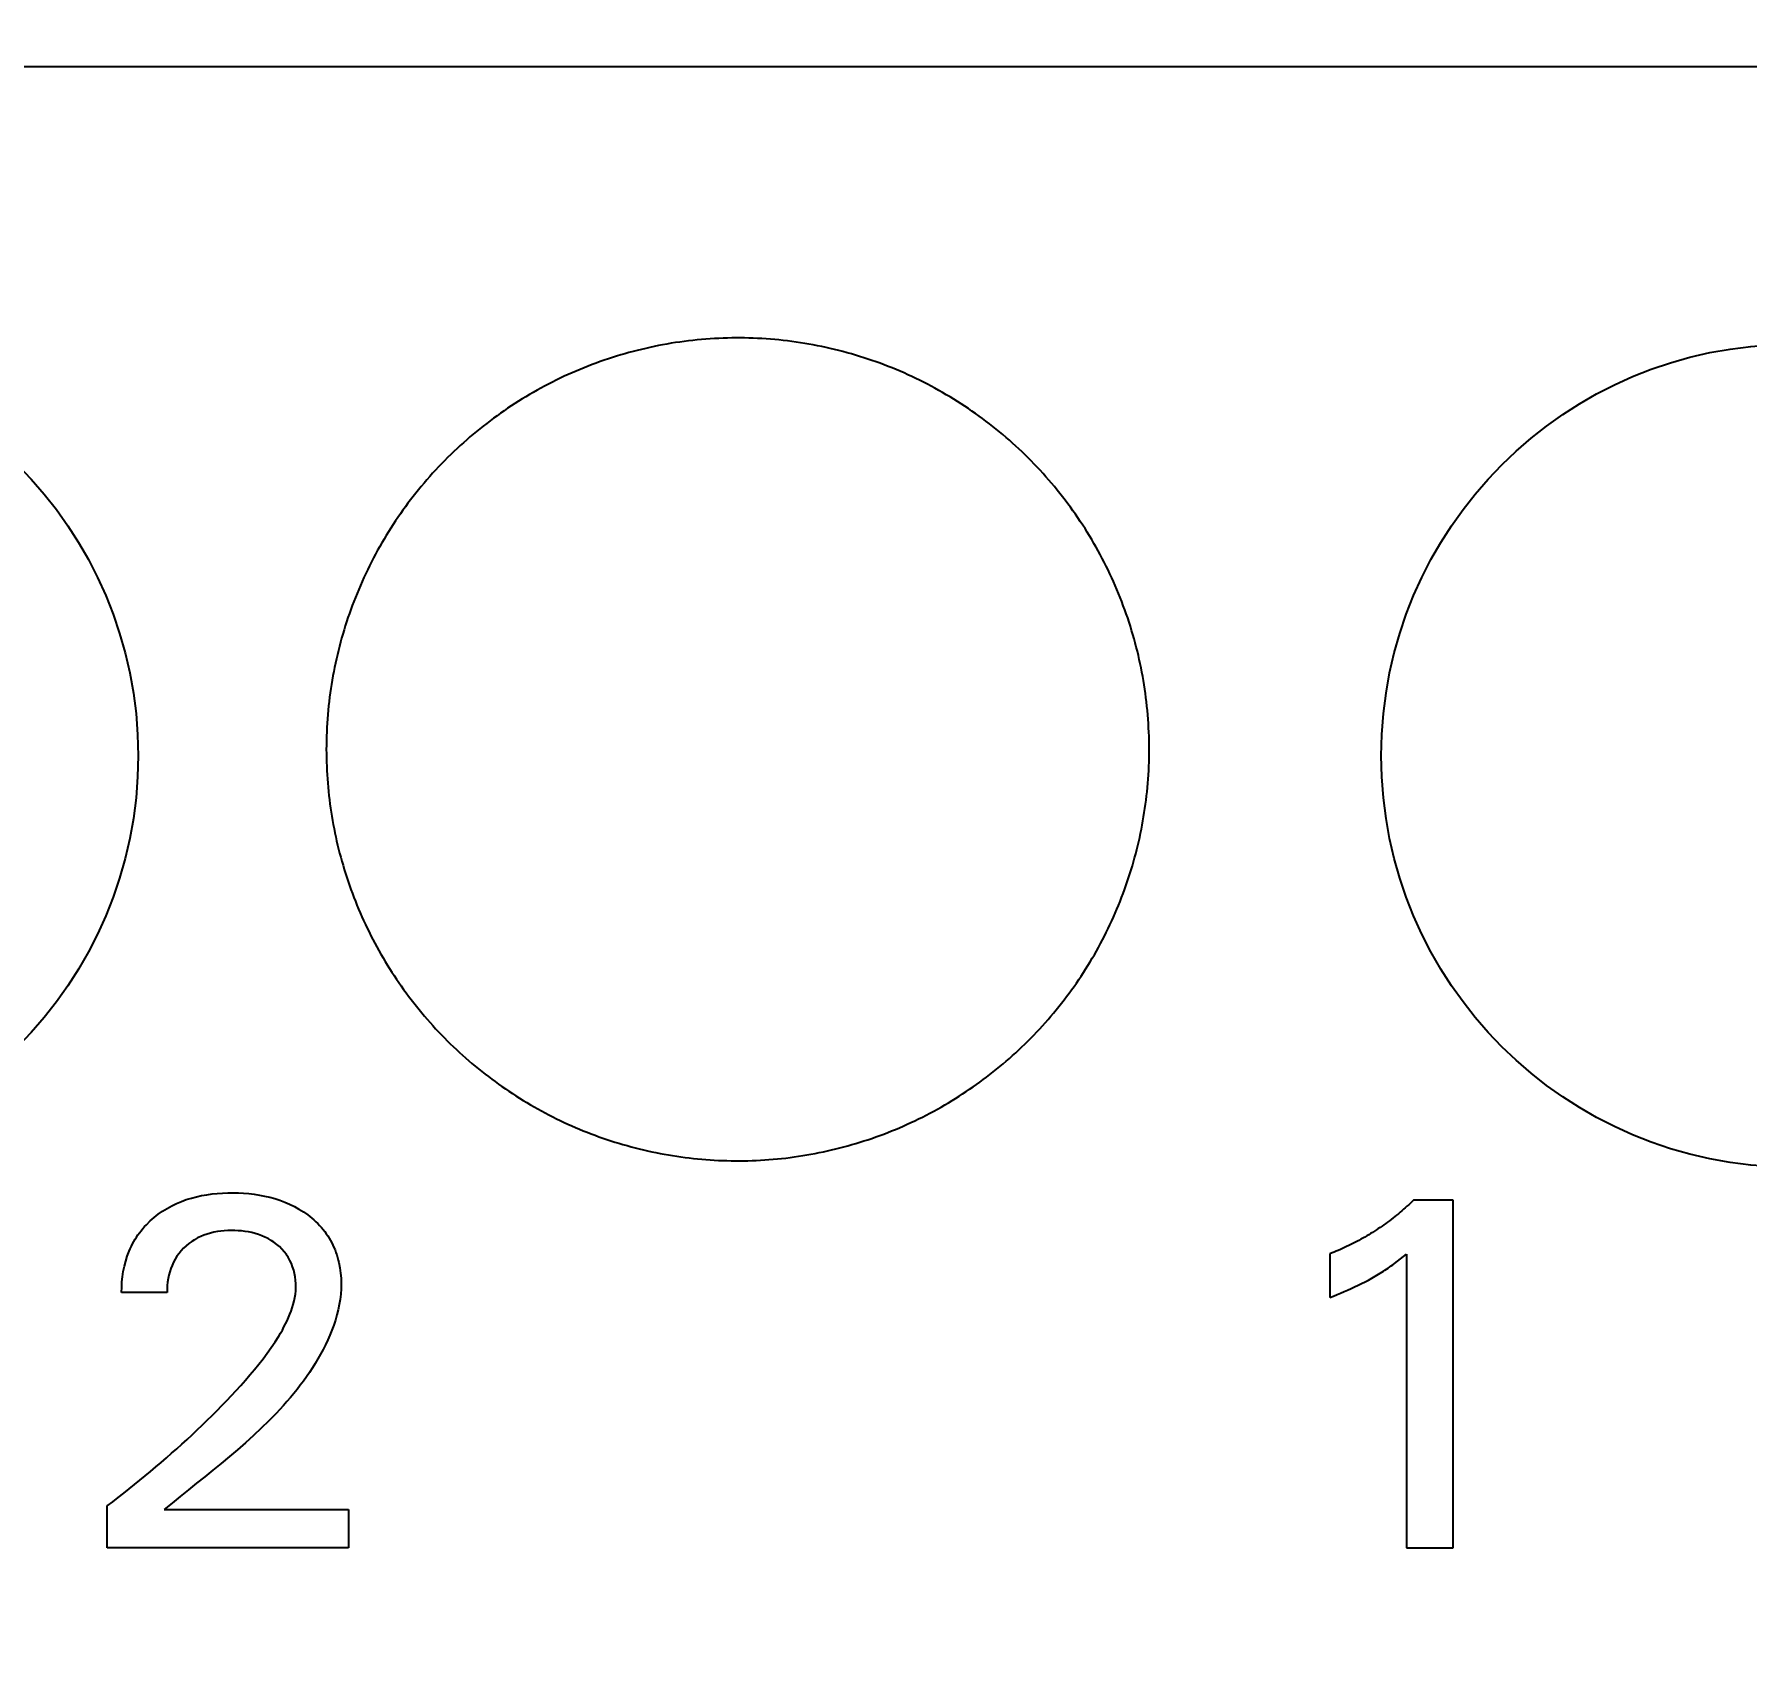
# Model space of a CAD drawing. Extents: x 0 to 420, y 0 to 297.
# Drawn here: x 124.05 to 132.37, y 155.46 to 163.32 of the extents above; entities that cross this region are included whole.
import ezdxf
from ezdxf.enums import TextEntityAlignment as Align

# ---------------------------------------------------------------- set-up
doc = ezdxf.new("R2010")
doc.units = 0
doc.header["$LTSCALE"] = 23.1
for name, color, linetype in [('10000_FRONT', 7, 'CONTINUOUS'), ('10100_DIM_FRONT', 7, 'CONTINUOUS'), ('10500_FRONT_LABELING', 7, 'CONTINUOUS')]:
    doc.layers.add(name, color=color, linetype=linetype)
doc.dimstyles.get("Standard").update_dxf_attribs({"dimtxt": 2.5, "dimasz": 2.5, "dimexe": 1.25, "dimexo": 0.625, "dimtad": 1, "dimcen": 2.5, "dimazin": 3, "dimtfac": 1, "dimtmove": 0, "dimatfit": 3})

# ---------------------------------------------------------------- blocks, each defined once
blk = doc.blocks.new('*D1')
at = {"layer": '10100_DIM_FRONT', "linetype": 'CONTINUOUS'}
for p, q in [((109.715618, 185.641363), (109.715618, 128.698883)), ((145.215618, 185.641363), (145.215618, 128.698883)), ((109.715618, 130.698883), (127.465618, 130.698883)), ((145.215618, 130.698883), (127.465618, 130.698883))]:
    blk.add_line(p, q, dxfattribs=at)
for points in [[(113.215618, 131.198883), (109.715618, 130.698883), (113.215618, 130.198883)], [(141.715618, 130.198883), (145.215618, 130.698883), (141.715618, 131.198883)]]:
    blk.add_solid(points, dxfattribs=at)
blk.add_text('35,5', height=3.5, dxfattribs=at).set_placement((123.63496, 131.573883), (133.13496, 131.573883), align=Align.FIT)

msp = doc.modelspace()

# ---------------------------------------------------------------- linework, layer by layer
at = {"layer": '10000_FRONT', "color": 7, "linetype": 'CONTINUOUS'}
msp.add_line((109.7156, 163.1619), (145.2156, 163.1619), dxfattribs=at)
for points in [[(129.4656, 159.8424), (129.4655, 159.8635), (129.4652, 159.8846), (129.4646, 159.9057), (129.4638, 159.9267), (129.4628, 159.9478), (129.4616, 159.9687), (129.4602, 159.9896), (129.4585, 160.0105), (129.4566, 160.0314), (129.4546, 160.0522), (129.4523, 160.073), (129.4497, 160.0937), (129.447, 160.1145), (129.4441, 160.1351), (129.4409, 160.1558), (129.4375, 160.1764), (129.4339, 160.1969), (129.4301, 160.2175), (129.4261, 160.2379), (129.4219, 160.2584), (129.4174, 160.2788), (129.4128, 160.2992), (129.4079, 160.3195), (129.4028, 160.3399), (129.3975, 160.3601), (129.3919, 160.3804), (129.3862, 160.4006), (129.3802, 160.4207), (129.374, 160.4409), (129.3676, 160.4609), (129.3609, 160.481), (129.3541, 160.501), (129.347, 160.5209), (129.3397, 160.5408), (129.3322, 160.5605), (129.3246, 160.5801), (129.3167, 160.5997), (129.3086, 160.6191), (129.3004, 160.6384), (129.2919, 160.6576), (129.2833, 160.6767), (129.2744, 160.6957), (129.2654, 160.7145), (129.2562, 160.7333), (129.2468, 160.752), (129.2372, 160.7705), (129.2274, 160.789), (129.2174, 160.8073), (129.2072, 160.8256), (129.1969, 160.8437), (129.1863, 160.8618), (129.1756, 160.8797), (129.1646, 160.8975), (129.1535, 160.9152), (129.1422, 160.9328), (129.1307, 160.9503), (129.119, 160.9677), (129.1071, 160.985), (129.095, 161.0022), (129.0827, 161.0193), (129.0702, 161.0363), (129.0575, 161.0531), (129.0446, 161.0699), (129.0315, 161.0865), (129.0183, 161.103), (129.0049, 161.1194), (128.9913, 161.1356), (128.9776, 161.1516), (128.9637, 161.1675), (128.9497, 161.1831), (128.9355, 161.1987), (128.9212, 161.214), (128.9067, 161.2292), (128.8921, 161.2442), (128.8773, 161.2591), (128.8624, 161.2738), (128.8474, 161.2883), (128.8322, 161.3027), (128.8168, 161.3169), (128.8013, 161.331), (128.7857, 161.3449), (128.7699, 161.3586), (128.754, 161.3721), (128.7379, 161.3855), (128.7217, 161.3988), (128.7053, 161.4118), (128.6888, 161.4247), (128.6722, 161.4374), (128.6554, 161.45), (128.6384, 161.4624), (128.6213, 161.4747), (128.6041, 161.4867), (128.5867, 161.4986), (128.5691, 161.5104), (128.5514, 161.5219), (128.5336, 161.5333), (128.5156, 161.5446), (128.4975, 161.5556), (128.4793, 161.5664), (128.461, 161.577), (128.4427, 161.5874), (128.4243, 161.5976), (128.4057, 161.6076), (128.3871, 161.6174), (128.3684, 161.627), (128.3497, 161.6363), (128.3308, 161.6455), (128.3119, 161.6545), (128.2928, 161.6633), (128.2737, 161.6718), (128.2545, 161.6802), (128.2353, 161.6883), (128.2159, 161.6963), (128.1965, 161.704), (128.1769, 161.7116), (128.1573, 161.7189), (128.1377, 161.7261), (128.1179, 161.733), (128.098, 161.7398), (128.0781, 161.7463), (128.0581, 161.7526), (128.0379, 161.7587), (128.0178, 161.7647), (127.9975, 161.7704), (127.9771, 161.7759), (127.9567, 161.7812), (127.9361, 161.7862), (127.9155, 161.7911), (127.8948, 161.7958), (127.8741, 161.8002), (127.8533, 161.8044), (127.8325, 161.8084), (127.8118, 161.8122), (127.791, 161.8157), (127.7702, 161.819), (127.7494, 161.8221), (127.7286, 161.825), (127.7077, 161.8276), (127.6869, 161.83), (127.666, 161.8322), (127.6452, 161.8342), (127.6243, 161.836), (127.6034, 161.8376), (127.5825, 161.8389), (127.5616, 161.84), (127.5407, 161.8409), (127.5198, 161.8416), (127.4988, 161.8421), (127.4779, 161.8423), (127.4569, 161.8423), (127.436, 161.8421), (127.415, 161.8417), (127.394, 161.8411), (127.373, 161.8402), (127.352, 161.8391), (127.3309, 161.8378), (127.3099, 161.8363), (127.2888, 161.8346), (127.2678, 161.8326), (127.2467, 161.8304), (127.2256, 161.8279), (127.2046, 161.8253), (127.1836, 161.8224), (127.1627, 161.8193), (127.1418, 161.816), (127.121, 161.8125), (127.1003, 161.8087), (127.0796, 161.8048), (127.059, 161.8006), (127.0385, 161.7962), (127.018, 161.7916), (126.9976, 161.7868), (126.9773, 161.7818), (126.957, 161.7766), (126.9368, 161.7712), (126.9166, 161.7655), (126.8965, 161.7597), (126.8765, 161.7536), (126.8565, 161.7473), (126.8366, 161.7409), (126.8167, 161.7342), (126.7969, 161.7273), (126.7772, 161.7201), (126.7575, 161.7128), (126.7379, 161.7053), (126.7184, 161.6975), (126.6989, 161.6896), (126.6795, 161.6814), (126.6602, 161.673), (126.6409, 161.6644), (126.6217, 161.6556), (126.6025, 161.6465), (126.5834, 161.6373), (126.5644, 161.6278), (126.5456, 161.6182), (126.5269, 161.6083), (126.5083, 161.5983), (126.4899, 161.5882), (126.4715, 161.5778)], [(126.4715, 161.5778), (126.4533, 161.5672), (126.4353, 161.5565), (126.4173, 161.5456), (126.3995, 161.5345), (126.3819, 161.5233), (126.3643, 161.5118), (126.3469, 161.5002), (126.3296, 161.4884), (126.3125, 161.4764), (126.2954, 161.4643), (126.2785, 161.452), (126.2617, 161.4395), (126.2451, 161.4268), (126.2286, 161.4139), (126.2122, 161.4009), (126.1959, 161.3877), (126.1798, 161.3743), (126.1638, 161.3607), (126.1479, 161.3469), (126.1322, 161.333), (126.1166, 161.3189), (126.1011, 161.3046), (126.0857, 161.2901), (126.0705, 161.2754), (126.0554, 161.2606), (126.0405, 161.2456), (126.0257, 161.2304), (126.0111, 161.2151), (125.9967, 161.1996), (125.9825, 161.1841), (125.9684, 161.1684), (125.9546, 161.1525), (125.9409, 161.1366), (125.9274, 161.1205), (125.9141, 161.1043), (125.901, 161.088), (125.888, 161.0715), (125.8752, 161.055), (125.8626, 161.0383), (125.8502, 161.0215), (125.8379, 161.0045), (125.8259, 160.9874), (125.814, 160.9702), (125.8023, 160.9529), (125.7908, 160.9355), (125.7794, 160.9179), (125.7683, 160.9002), (125.7573, 160.8824), (125.7465, 160.8644), (125.7359, 160.8463), (125.7254, 160.8281), (125.7152, 160.8098), (125.7051, 160.7913), (125.6952, 160.7728), (125.6855, 160.754), (125.676, 160.7352), (125.6666, 160.7162), (125.6575, 160.6971), (125.6485, 160.6779), (125.6398, 160.6587), (125.6313, 160.6394), (125.623, 160.62), (125.6149, 160.6006), (125.6071, 160.5811), (125.5994, 160.5615), (125.592, 160.5419), (125.5848, 160.5223), (125.5777, 160.5025), (125.5709, 160.4827), (125.5644, 160.4629), (125.558, 160.443), (125.5518, 160.423), (125.5458, 160.403), (125.5401, 160.3829), (125.5345, 160.3628), (125.5292, 160.3426), (125.5241, 160.3223), (125.5192, 160.302), (125.5145, 160.2816), (125.51, 160.2612), (125.5057, 160.2407), (125.5016, 160.2202), (125.4978, 160.1995), (125.4941, 160.1789), (125.4907, 160.1581), (125.4875, 160.1374), (125.4845, 160.1165), (125.4817, 160.0956), (125.4791, 160.0746), (125.4768, 160.0536), (125.4747, 160.0325), (125.4728, 160.0114), (125.4711, 159.9903), (125.4696, 159.9692), (125.4684, 159.9481), (125.4674, 159.927), (125.4666, 159.9059), (125.4661, 159.8847), (125.4657, 159.8635), (125.4656, 159.8424)], [(125.4656, 159.8424), (125.4657, 159.8218), (125.4661, 159.8012), (125.4666, 159.7807), (125.4673, 159.7602), (125.4683, 159.7397), (125.4694, 159.7193), (125.4708, 159.6989), (125.4724, 159.6785), (125.4742, 159.6582), (125.4761, 159.6379), (125.4783, 159.6177), (125.4807, 159.5974), (125.4833, 159.5773), (125.4861, 159.5571), (125.4891, 159.537), (125.4923, 159.5169), (125.4957, 159.4969), (125.4993, 159.4769), (125.5031, 159.4569), (125.5071, 159.4369), (125.5114, 159.417), (125.5158, 159.3972), (125.5204, 159.3773), (125.5253, 159.3575), (125.5303, 159.3378), (125.5356, 159.318), (125.541, 159.2983), (125.5467, 159.2787), (125.5526, 159.2591), (125.5586, 159.2395), (125.5649, 159.2199), (125.5714, 159.2004), (125.5782, 159.1809), (125.5851, 159.1615), (125.5922, 159.1422), (125.5995, 159.123), (125.607, 159.1039), (125.6146, 159.0849), (125.6225, 159.0659), (125.6305, 159.0471), (125.6387, 159.0284), (125.6471, 159.0098), (125.6557, 158.9913), (125.6645, 158.973), (125.6735, 158.9547), (125.6826, 158.9365), (125.6919, 158.9184), (125.7014, 158.9004), (125.7111, 158.8825), (125.7209, 158.8647), (125.731, 158.847), (125.7412, 158.8294), (125.7516, 158.8119), (125.7621, 158.7945), (125.7729, 158.7772), (125.7838, 158.76), (125.7949, 158.7429), (125.8063, 158.7259), (125.8177, 158.709), (125.8294, 158.6922), (125.8413, 158.6755), (125.8533, 158.6589), (125.8655, 158.6425), (125.878, 158.6261), (125.8906, 158.6098), (125.9034, 158.5936), (125.9163, 158.5776), (125.9294, 158.5617), (125.9427, 158.5459), (125.9561, 158.5304), (125.9696, 158.515), (125.9833, 158.4997), (125.9971, 158.4846), (126.0111, 158.4697), (126.0252, 158.4549), (126.0394, 158.4403), (126.0538, 158.4258), (126.0683, 158.4115), (126.0829, 158.3973), (126.0977, 158.3833), (126.1127, 158.3694), (126.1277, 158.3557), (126.1429, 158.3422), (126.1583, 158.3288), (126.1737, 158.3156), (126.1893, 158.3025), (126.2051, 158.2896), (126.221, 158.2768), (126.237, 158.2642), (126.2532, 158.2517), (126.2695, 158.2394), (126.286, 158.2273), (126.3026, 158.2153), (126.3193, 158.2035), (126.3362, 158.1918), (126.3532, 158.1803), (126.3703, 158.1689), (126.3876, 158.1578), (126.4051, 158.1467), (126.4226, 158.1359), (126.4403, 158.1252), (126.4581, 158.1147), (126.4759, 158.1045), (126.4938, 158.0944), (126.5118, 158.0845), (126.5298, 158.0749), (126.548, 158.0654), (126.5662, 158.0561), (126.5845, 158.047), (126.6029, 158.0381), (126.6213, 158.0293), (126.6398, 158.0208), (126.6585, 158.0125), (126.6772, 158.0043), (126.6959, 157.9964), (126.7148, 157.9887), (126.7337, 157.9811), (126.7527, 157.9737), (126.7718, 157.9666), (126.791, 157.9596), (126.8102, 157.9528), (126.8296, 157.9462), (126.849, 157.9398), (126.8684, 157.9336), (126.888, 157.9276), (126.9077, 157.9217), (126.9274, 157.9161), (126.9472, 157.9107), (126.9671, 157.9055), (126.9871, 157.9005), (127.0071, 157.8956), (127.0272, 157.891), (127.0474, 157.8866), (127.0676, 157.8824), (127.0879, 157.8784), (127.1081, 157.8746), (127.1283, 157.871), (127.1486, 157.8677), (127.1688, 157.8645), (127.1891, 157.8616), (127.2094, 157.8589), (127.2297, 157.8564), (127.25, 157.8541), (127.2703, 157.852), (127.2906, 157.8501), (127.311, 157.8484), (127.3313, 157.8469), (127.3517, 157.8456), (127.372, 157.8446), (127.3924, 157.8437), (127.4128, 157.8431), (127.4332, 157.8426), (127.4536, 157.8424), (127.474, 157.8424), (127.4945, 157.8426), (127.5149, 157.843), (127.5354, 157.8436), (127.5558, 157.8444), (127.5763, 157.8454), (127.5968, 157.8466), (127.6173, 157.8481), (127.6378, 157.8498), (127.6583, 157.8516), (127.6788, 157.8537), (127.6993, 157.856), (127.7198, 157.8586), (127.7403, 157.8613), (127.7607, 157.8642), (127.7811, 157.8674), (127.8013, 157.8707), (127.8216, 157.8743), (127.8417, 157.878), (127.8618, 157.882), (127.8818, 157.8862), (127.9018, 157.8905), (127.9217, 157.8951), (127.9416, 157.8998), (127.9614, 157.9048), (127.9811, 157.9099), (128.0008, 157.9153), (128.0204, 157.9209), (128.04, 157.9266), (128.0595, 157.9326), (128.0789, 157.9387), (128.0983, 157.9451), (128.1177, 157.9516), (128.1369, 157.9584), (128.1561, 157.9653), (128.1753, 157.9725), (128.1944, 157.9799), (128.2134, 157.9874), (128.2324, 157.9952), (128.2513, 158.0031), (128.2701, 158.0113), (128.2889, 158.0197), (128.3076, 158.0282), (128.3263, 158.037), (128.3449, 158.046), (128.3634, 158.0552)], [(128.3634, 158.0552), (128.3818, 158.0646), (128.4, 158.0741), (128.4182, 158.0838), (128.4362, 158.0937), (128.454, 158.1037), (128.4718, 158.1139), (128.4894, 158.1243), (128.507, 158.1348), (128.5243, 158.1456), (128.5416, 158.1565), (128.5588, 158.1675), (128.5758, 158.1788), (128.5927, 158.1902), (128.6095, 158.2017), (128.6261, 158.2135), (128.6427, 158.2254), (128.6591, 158.2374), (128.6754, 158.2497), (128.6915, 158.2621), (128.7076, 158.2747), (128.7235, 158.2874), (128.7393, 158.3003), (128.755, 158.3134), (128.7706, 158.3267), (128.786, 158.3401), (128.8013, 158.3537), (128.8165, 158.3675), (128.8315, 158.3814), (128.8465, 158.3956), (128.8613, 158.4098), (128.876, 158.4243), (128.8905, 158.4389), (128.9049, 158.4537), (128.9192, 158.4686), (128.9332, 158.4836), (128.9471, 158.4988), (128.9608, 158.5141), (128.9743, 158.5294), (128.9876, 158.545), (129.0008, 158.5606), (129.0138, 158.5763), (129.0267, 158.5922), (129.0393, 158.6082), (129.0518, 158.6243), (129.0642, 158.6405), (129.0763, 158.6568), (129.0883, 158.6733), (129.1002, 158.6899), (129.1118, 158.7065), (129.1233, 158.7234), (129.1346, 158.7403), (129.1457, 158.7573), (129.1567, 158.7745), (129.1675, 158.7918), (129.1781, 158.8092), (129.1886, 158.8267), (129.1989, 158.8444), (129.209, 158.8621), (129.2189, 158.88), (129.2287, 158.898), (129.2383, 158.9162), (129.2477, 158.9344), (129.2569, 158.9528), (129.266, 158.9713), (129.2749, 158.9899), (129.2836, 159.0086), (129.292, 159.0273), (129.3003, 159.0462), (129.3084, 159.065), (129.3162, 159.0839), (129.3239, 159.1029), (129.3314, 159.122), (129.3386, 159.1411), (129.3457, 159.1602), (129.3525, 159.1794), (129.3592, 159.1987), (129.3656, 159.218), (129.3719, 159.2374), (129.3779, 159.2568), (129.3838, 159.2763), (129.3895, 159.2958), (129.3949, 159.3154), (129.4002, 159.3351), (129.4053, 159.3548), (129.4101, 159.3745), (129.4148, 159.3944), (129.4193, 159.4142), (129.4235, 159.4342), (129.4276, 159.4542), (129.4314, 159.4742), (129.4351, 159.4943), (129.4386, 159.5145), (129.4418, 159.5347), (129.4449, 159.5549), (129.4477, 159.5753), (129.4504, 159.5957), (129.4528, 159.6161), (129.455, 159.6366), (129.4571, 159.6571), (129.4589, 159.6777), (129.4604, 159.6982), (129.4618, 159.7188), (129.463, 159.7393), (129.4639, 159.7599), (129.4647, 159.7805), (129.4652, 159.8011), (129.4655, 159.8217), (129.4656, 159.8424)]]:
    msp.add_lwpolyline(points, dxfattribs=at)
for centre in [(122.5509, 159.8114), (132.5938, 159.8114)]:
    msp.add_circle(centre, 2, dxfattribs=at)
at = {"layer": '10500_FRONT_LABELING', "color": 7, "linetype": 'CONTINUOUS'}
for p, q in [((130.9438, 157.6518), (130.7511, 157.6518)), ((130.9438, 155.9614), (130.9438, 157.6518)), ((130.3438, 157.3903), (130.3438, 157.1783)), ((130.7161, 157.3891), (130.7161, 155.9614)), ((124.6912, 157.2024), (124.4708, 157.2024)), ((124.4009, 155.9614), (124.4009, 156.165)), ((124.678, 156.1469), (125.5732, 156.1469)), ((125.5732, 156.1469), (125.5732, 155.9614)), ((125.5732, 155.9614), (124.4009, 155.9614)), ((130.7161, 155.9614), (130.9438, 155.9614))]:
    msp.add_line(p, q, dxfattribs=at)
for points in [[(124.4708, 157.2024), (124.471, 157.2278), (124.4724, 157.2534), (124.4751, 157.279), (124.4789, 157.3045), (124.4841, 157.3298), (124.4905, 157.3548), (124.4982, 157.3793), (124.5073, 157.4034), (124.5124, 157.4152), (124.5178, 157.4269), (124.5236, 157.4384), (124.5297, 157.4496), (124.5362, 157.4607), (124.543, 157.4716), (124.5502, 157.4822), (124.5577, 157.4926), (124.5656, 157.5028), (124.5737, 157.5127), (124.5822, 157.5224), (124.591, 157.5318), (124.6093, 157.5499), (124.6286, 157.5669), (124.6488, 157.5828), (124.6699, 157.5975), (124.6917, 157.6111), (124.7141, 157.6236), (124.7372, 157.6348), (124.7609, 157.6448), (124.785, 157.6536), (124.8095, 157.6613), (124.8343, 157.6678), (124.8594, 157.6733), (124.8847, 157.6778), (124.9101, 157.6813), (124.9356, 157.6839), (124.9612, 157.6856), (124.9868, 157.6865), (125.0125, 157.6867), (125.0382, 157.6861), (125.0638, 157.6848), (125.0894, 157.6827), (125.1148, 157.6798), (125.1402, 157.676), (125.1654, 157.6712), (125.1904, 157.6654), (125.2152, 157.6587), (125.2396, 157.6508), (125.2637, 157.6418), (125.2872, 157.6317), (125.3102, 157.6203), (125.3327, 157.6078), (125.3544, 157.5941), (125.3754, 157.5793), (125.3956, 157.5633), (125.4053, 157.5549), (125.4148, 157.5462), (125.4241, 157.5372), (125.433, 157.528), (125.4416, 157.5184), (125.4499, 157.5086), (125.4579, 157.4985), (125.4654, 157.4882), (125.4726, 157.4776), (125.4795, 157.4667), (125.4859, 157.4556), (125.492, 157.4442), (125.4976, 157.4327), (125.5029, 157.4209), (125.5079, 157.409), (125.5124, 157.397), (125.5166, 157.3848), (125.5203, 157.3725), (125.5238, 157.3601), (125.5268, 157.3476), (125.5318, 157.3223), (125.5353, 157.2969), (125.5375, 157.2712), (125.5383, 157.2456), (125.5377, 157.2199), (125.5359, 157.1944), (125.5329, 157.1689), (125.5287, 157.1436), (125.5235, 157.1184), (125.5172, 157.0934), (125.5099, 157.0685), (125.5018, 157.0439), (125.4928, 157.0195), (125.483, 156.9954), (125.4725, 156.9715), (125.4614, 156.948), (125.4496, 156.9248), (125.4374, 156.9019), (125.4246, 156.8794), (125.4114, 156.8572), (125.3978, 156.8354), (125.3836, 156.8139), (125.3691, 156.7927), (125.3542, 156.7718), (125.3389, 156.7512), (125.3232, 156.7309), (125.3071, 156.7109), (125.2907, 156.6912), (125.274, 156.6717), (125.257, 156.6525), (125.222, 156.6148), (125.186, 156.578), (125.1491, 156.542), (125.1113, 156.5068), (125.0728, 156.4722), (125.0338, 156.4382), (124.9944, 156.4048), (124.9546, 156.3718), (124.9147, 156.3391), (124.8746, 156.3068), (124.8347, 156.2747), (124.7949, 156.2427), (124.7555, 156.2108), (124.7164, 156.1789), (124.678, 156.1469)], [(130.7511, 157.6518), (130.7431, 157.6441), (130.735, 157.6365), (130.7269, 157.629), (130.7187, 157.6215), (130.7105, 157.6141), (130.7022, 157.6068), (130.6938, 157.5996), (130.6853, 157.5924), (130.6768, 157.5854), (130.6682, 157.5784), (130.6596, 157.5714), (130.6509, 157.5646), (130.6421, 157.5578), (130.6333, 157.5511), (130.6244, 157.5445), (130.6155, 157.538), (130.6065, 157.5316), (130.5974, 157.5252), (130.5883, 157.5189), (130.5791, 157.5127), (130.5699, 157.5066), (130.5606, 157.5006), (130.5512, 157.4947), (130.5418, 157.4888), (130.5324, 157.483), (130.5229, 157.4773), (130.5133, 157.4717), (130.5037, 157.4662), (130.4941, 157.4608), (130.4844, 157.4555), (130.4746, 157.4502), (130.4648, 157.4451), (130.455, 157.44), (130.4451, 157.435), (130.4352, 157.4301), (130.4252, 157.4253), (130.4152, 157.4206), (130.4051, 157.416), (130.395, 157.4115), (130.3848, 157.4071), (130.3747, 157.4027), (130.3644, 157.3985), (130.3542, 157.3944), (130.3438, 157.3903)], [(124.4009, 156.165), (124.4277, 156.1854), (124.4543, 156.206), (124.4809, 156.2267), (124.5073, 156.2476), (124.5336, 156.2686), (124.5597, 156.2898), (124.5858, 156.3112), (124.6116, 156.3327), (124.6374, 156.3545), (124.663, 156.3763), (124.6884, 156.3984), (124.7137, 156.4206), (124.7389, 156.443), (124.7639, 156.4655), (124.7887, 156.4883), (124.8134, 156.5112), (124.838, 156.5342), (124.8623, 156.5575), (124.8865, 156.5809), (124.9105, 156.6045), (124.9343, 156.6284), (124.9579, 156.6524), (124.9813, 156.6766), (125.0045, 156.7011), (125.0274, 156.7258), (125.05, 156.7508), (125.0723, 156.776), (125.0942, 156.8016), (125.1158, 156.8274), (125.1371, 156.8536), (125.1579, 156.8801), (125.1782, 156.907), (125.1979, 156.9343), (125.2168, 156.9622), (125.2349, 156.9907), (125.2435, 157.0052), (125.2518, 157.0198), (125.2598, 157.0347), (125.2675, 157.0498), (125.2748, 157.0651), (125.2818, 157.0806), (125.2884, 157.0964), (125.2944, 157.1123), (125.2999, 157.1284), (125.3048, 157.1447), (125.309, 157.1611), (125.3125, 157.1776), (125.3152, 157.1943), (125.3169, 157.211), (125.3178, 157.2278), (125.3176, 157.2447), (125.3165, 157.2615), (125.3143, 157.2783), (125.3112, 157.2949), (125.3071, 157.3113), (125.302, 157.3275), (125.296, 157.3433), (125.2888, 157.3586), (125.2807, 157.3733), (125.2761, 157.3805), (125.2714, 157.3874), (125.261, 157.4007), (125.2497, 157.4133), (125.2376, 157.4251), (125.2247, 157.4361), (125.2112, 157.4462), (125.1971, 157.4555), (125.1825, 157.464), (125.1674, 157.4715), (125.1519, 157.4782), (125.1361, 157.484), (125.12, 157.4889), (125.1036, 157.4931), (125.0871, 157.4965), (125.0704, 157.4992), (125.0537, 157.5012), (125.0369, 157.5026), (125.0201, 157.5034), (125.0032, 157.5036), (124.9863, 157.5032), (124.9695, 157.5022), (124.9527, 157.5006), (124.936, 157.4983), (124.9194, 157.4952), (124.903, 157.4913), (124.8868, 157.4866), (124.8708, 157.481), (124.8552, 157.4746), (124.84, 157.4672), (124.8253, 157.459), (124.8111, 157.4499), (124.7974, 157.44), (124.7844, 157.4292), (124.7721, 157.4177), (124.7604, 157.4054), (124.7496, 157.3924), (124.7397, 157.3787), (124.7307, 157.3645), (124.7227, 157.3496), (124.7156, 157.3343), (124.7096, 157.3186), (124.7044, 157.3025), (124.7001, 157.2861), (124.6967, 157.2695), (124.6942, 157.2527), (124.6924, 157.2359), (124.6915, 157.2191), (124.6912, 157.2024)], [(130.3438, 157.1783), (130.3612, 157.1852), (130.3785, 157.1922), (130.3958, 157.1993), (130.413, 157.2066), (130.4302, 157.214), (130.4473, 157.2216), (130.4643, 157.2294), (130.4812, 157.2374), (130.498, 157.2456), (130.5147, 157.2541), (130.5312, 157.2628), (130.5476, 157.2718), (130.5638, 157.2811), (130.5799, 157.2906), (130.5879, 157.2955), (130.5958, 157.3004), (130.6037, 157.3055), (130.6115, 157.3106), (130.6193, 157.3157), (130.6271, 157.321), (130.6347, 157.3263), (130.6424, 157.3317), (130.6499, 157.3372), (130.6575, 157.3428), (130.6724, 157.3541), (130.6871, 157.3656), (130.7017, 157.3773), (130.7161, 157.3891)]]:
    msp.add_lwpolyline(points, dxfattribs=at)

# ---------------------------------------------------------------- dimensions: what is measured, and where the dimension line sits
at = {"layer": '10100_DIM_FRONT', "linetype": 'CONTINUOUS'}
dim = msp.add_linear_dim(base=(145.2156, 130.6989), p1=(109.7156, 185.6414), p2=(145.2156, 185.6414), dimstyle='Standard', dxfattribs=at)
dim.commit()
dim.dimension.update_dxf_attribs({"geometry": '*D1', "text_midpoint": (128.385, 133.3239), "dimtype": 128})

doc.saveas('drawing.dxf')
